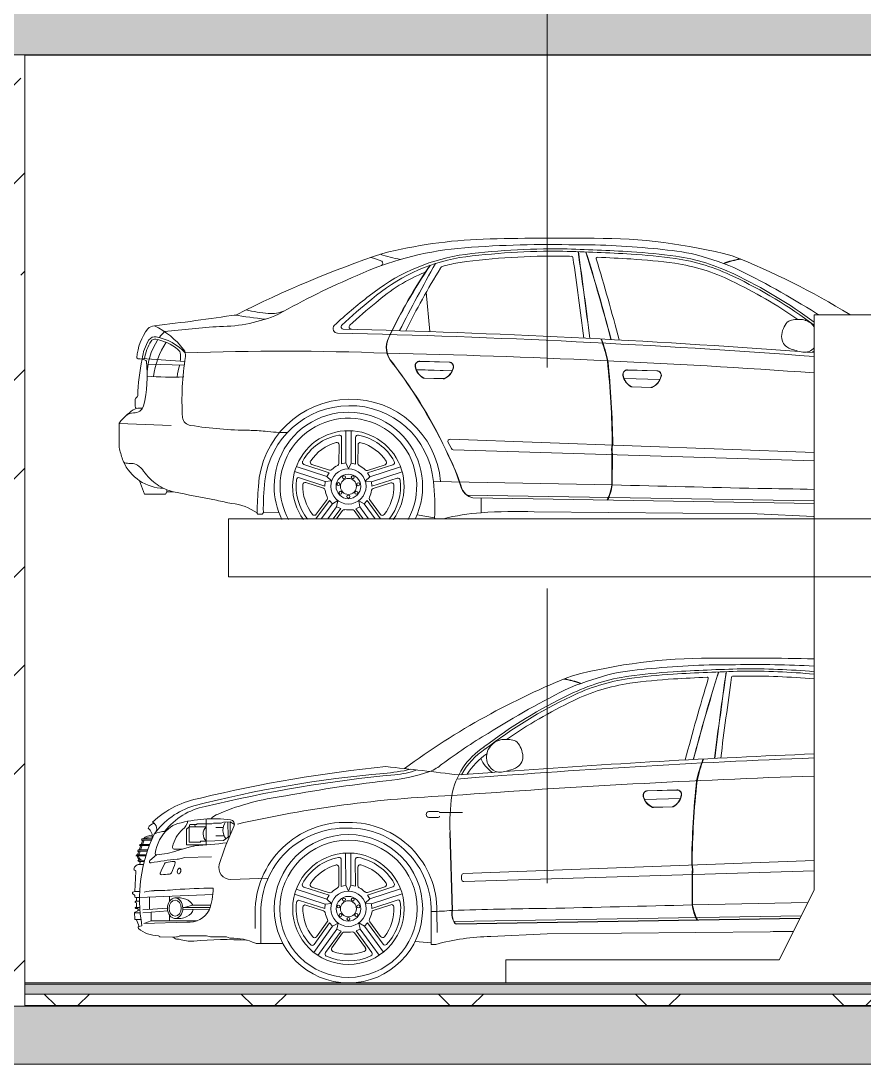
# Model space of a CAD drawing. Header units: millimetres. Extents: x -39507 to 33074, y -24219 to 30962.
# Drawn here: x 6250 to 9882, y -10700 to -6203 of the extents above; entities that cross this region are included whole.
import ezdxf

# ---------------------------------------------------------------- set-up
doc = ezdxf.new("R2010")
doc.units = ezdxf.units.MM
doc.linetypes.add('Осевые', pattern=[6350, 1270, -952.5, 3175, -952.5])
for name, color, linetype, lineweight in [('Каркас несущий', 7, 'Continuous', 9), ('Общие ребра', 7, 'Continuous', 9), ('Отделка 1 _4_-1', 7, 'Continuous', 9), ('Отделка 2 _5_-1', 7, 'Continuous', 9), ('Перекрытия', 7, 'Continuous', 9), ('Стены', 7, 'Continuous', 9), ('Структура _1_', 7, 'Continuous', 18), ('Фундамент несущей конструкции', 7, 'Continuous', 9), ('Штриховка разреза-2', 7, 'Continuous', 9)]:
    doc.layers.add(name, color=color, linetype=linetype, lineweight=lineweight)
for name, color, linetype, lineweight, true_color in [('Оси-3', 7, 'Осевые', 9, 0xaaaaaa), ('Парковка-1', 7, 'Continuous', 9, 0xaaaaaa), ('Элементы узлов-1', 7, 'Continuous', 9, 0xaaaaaa)]:
    doc.layers.add(name, color=color, linetype=linetype, lineweight=lineweight, true_color=true_color)
pattern_1 = [(45, (-2885.9, 6475), (-424.264, 424.264), [600, -100, 20, -100]), (45, (-2885.9, 6899), (-424.264, 424.264), [])]

# ---------------------------------------------------------------- blocks, each defined once
blk = doc.blocks.new('Стена наружная на отм_-10_450 - Стена наружная на отм_-10_450-507337-Разрез 2-2')
at = {"layer": 'Фундамент несущей конструкции'}
for p, q in [((5617.1, -6350), (6717.1, -6350)), ((6767.1, -6350), (13017.1, -6350))]:
    blk.add_line(p, q, dxfattribs=at)
blk = doc.blocks.new('Прк_Свб_Механизированная парковка_Параллельная - Прк_Свб_Механизированная парковка_Параллельная-V209-Разрез 2-2')
at = {"layer": 'Парковка-1'}
for p, q in [((9966.4, -7470), (9666.4, -7470)), ((9666.4, -7470), (9666.4, -9950)), ((9966.4, -7470), (9666.4, -7470)), ((9666.4, -7470), (9666.4, -8350)), ((7144.4, -8600), (7144.4, -8350)), ((7144.4, -8539.9), (7144.4, -8350)), ((9666.4, -8350), (7144.4, -8350)), ((7144.4, -8350), (9666.4, -8350)), ((7144.4, -8600), (9666.4, -8600)), ((9666.4, -8600), (9666.4, -9950)), ((9666.4, -9950), (9516.4, -10250)), ((9666.4, -9950), (9516.4, -10250)), ((9516.4, -10250), (8338.4, -10250)), ((8338.4, -10250), (8338.4, -10350)), ((9516.4, -10250), (8338.4, -10250)), ((8338.4, -10250), (8338.4, -10350)), ((8338.4, -10350), (11294.4, -10350)), ((8338.4, -10350), (11294.4, -10350))]:
    blk.add_line(p, q, dxfattribs=at)
at = {"layer": 'Элементы узлов-1'}
for p, q in [((7995.8, -7373.4), (8011.1, -7542.9)), ((9966.4, -7470), (9666.4, -7470)), ((9666.4, -7470), (9666.4, -9950)), ((9635.9, -7630.7), (9666.4, -7632.9)), ((6956, -7672.2), (6772.7, -7658.7)), ((6953.9, -7687.2), (6797.9, -7683)), ((8094.6, -7674), (7968.8, -7670.1)), ((8094.6, -7675), (7968.8, -7671.1)), ((8108, -7711.3), (7953, -7706.5)), ((8107.5, -7712.3), (7953.4, -7707.5)), ((8989.2, -7712.3), (8863.4, -7708.4)), ((8989.3, -7711.3), (8863.5, -7707.4)), ((8069.1, -7745.6), (7988.2, -7743.1)), ((8069.1, -7746.6), (7988.2, -7744.1)), ((9002.2, -7749.6), (8848, -7744.9)), ((6744.7, -7829.7), (6751.8, -7823.8)), ((8963.7, -7784), (8882.8, -7781.5)), ((8963.8, -7783), (8882.9, -7780.5)), ((6742.7, -7863.3), (6742.8, -7833.5)), ((6761.5, -7872.6), (6774.2, -7872.6)), ((6673, -8035.3), (6673.4, -7938.6)), ((6673.4, -7938.6), (6897, -7947)), ((7630.9, -8113.3), (7631.4, -7998.6)), ((7650.4, -7970.1), (7649.8, -8109.1)), ((7672.5, -8109.2), (7673, -7970.2)), ((7691.4, -8113.5), (7691.8, -7998.8)), ((7620.3, -8110.6), (7620.6, -8030.8)), ((7702, -8110.9), (7702.3, -8031.2)), ((8090.4, -8021.1), (8104.2, -8047)), ((9666.4, -8064), (8099.6, -8006.4)), ((8112.7, -8052.3), (9666.4, -8099.4)), ((8796, -8072.4), (8795.5, -8203.8)), ((8798, -8072.4), (8797.5, -8203.8)), ((7436.5, -8124.3), (7568.5, -8167.7)), ((7578.4, -8151.1), (7469.5, -8115.3)), ((7579.3, -8140.2), (7503.5, -8115.2)), ((7649.8, -8109.1), (7630.9, -8113.3)), ((7649.8, -8109.1), (7661.1, -8134.1)), ((7661.1, -8134.1), (7672.5, -8109.2)), ((7672.5, -8109.2), (7691.4, -8113.5)), ((7742.8, -8140.8), (7818.8, -8116.4)), ((7743.6, -8151.7), (7852.8, -8116.7)), ((7885.7, -8126), (7753.4, -8168.4)), ((7561.4, -8189.2), (7429.4, -8145.8)), ((7559.5, -8208.5), (7450.6, -8172.6)), ((7568.5, -8167.7), (7578.4, -8151.1)), ((7568.5, -8167.7), (7588.6, -8186.3)), ((7753.4, -8168.4), (7733.1, -8186.8)), ((7753.4, -8168.4), (7743.6, -8151.7)), ((7760.3, -8190), (7892.6, -8147.5)), ((7762, -8209.3), (7871.2, -8174.3)), ((6783.4, -8243.3), (6761.6, -8185.7)), ((6879.3, -8232.7), (6879.3, -8224.6)), ((7553.7, -8217.8), (7477.9, -8192.9)), ((7561.4, -8189.2), (7559.5, -8208.5)), ((7588.6, -8186.3), (7561.4, -8189.2)), ((7733.1, -8186.8), (7760.3, -8190)), ((7760.3, -8190), (7762, -8209.3)), ((7767.8, -8218.6), (7843.7, -8194.3)), ((8797.5, -8203.8), (8027.2, -8188.3)), ((6872.6, -8243.6), (6783.4, -8243.3)), ((6879.3, -8232.7), (6872.6, -8243.6)), ((6907.5, -8232.9), (6879.3, -8232.7)), ((7579.3, -8270.1), (7520.8, -8350)), ((7569.2, -8266), (7522, -8330.3)), ((7592, -8284.7), (7579.3, -8270.1)), ((7615.9, -8271.3), (7592, -8284.7)), ((7610.3, -8298.1), (7615.9, -8271.3)), ((7728.9, -8285.3), (7705.2, -8271.6)), ((7705.2, -8271.6), (7710.6, -8298.5)), ((7728.9, -8285.3), (7741.8, -8270.8)), ((7741.8, -8270.8), (7798.9, -8350)), ((7752, -8266.7), (7798.6, -8331.4)), ((9666.4, -8272.7), (8171.1, -8247.9)), ((9666.4, -8284.2), (8197.2, -8259.8)), ((9666.4, -8283.2), (8197.3, -8258.8)), ((8232.2, -8260.4), (8232, -8323.3)), ((7592, -8284.7), (7544.2, -8350)), ((7572.3, -8350), (7610.3, -8298.1)), ((7628, -8305.8), (7595.7, -8350)), ((7635.1, -8314.2), (7608.9, -8350)), ((7610.3, -8298.1), (7628, -8305.8)), ((7685.7, -8314.4), (7711.3, -8350)), ((7710.6, -8298.5), (7692.8, -8306.1)), ((7692.8, -8306.1), (7724.4, -8350)), ((7710.6, -8298.5), (7747.7, -8350)), ((7775.6, -8350), (7728.9, -8285.3)), ((7144.4, -8350), (7144.4, -8600)), ((11150.4, -8350), (7144.4, -8350)), ((7287, -8329.6), (7272.8, -8329.5)), ((7291, -8327.7), (7294.6, -8323.1)), ((7294.6, -8323.1), (7361.7, -8323.3)), ((8032.3, -8346.1), (7956.4, -8332.2)), ((8461.5, -8318.9), (9421.4, -8328.1)), ((9421.4, -8328.1), (9664.6, -8339.3)), ((7144.4, -8600), (11150.4, -8600)), ((8949.5, -9521.5), (9075.3, -9517.6)), ((8949.5, -9522.5), (9075.3, -9518.6)), ((8936.6, -9559.8), (9090.7, -9555)), ((8007.4, -9611), (8047.9, -9610.8)), ((8052.9, -9615.8), (8152.9, -9615.4)), ((8975, -9593.1), (9055.9, -9590.6)), ((8975, -9594.1), (9055.9, -9591.6)), ((6978.3, -9667.1), (6974.7, -9677.5)), ((7008.6, -9667), (6978.3, -9667.1)), ((7000.1, -9667), (7000.2, -9677.4)), ((7047.6, -9664.6), (7008.6, -9664.8)), ((7008.6, -9664.8), (7008.6, -9667)), ((7047.6, -9643.5), (7048, -9754.9)), ((7072.2, -9664.5), (7047.6, -9664.6)), ((7080.2, -9661), (7072.2, -9664.5)), ((7112.4, -9660.9), (7080.2, -9661)), ((7122.7, -9656.4), (7112.4, -9660.9)), ((7151, -9656.3), (7122.7, -9656.4)), ((7142.2, -9656.3), (7142.5, -9721.8)), ((7170, -9666.6), (7151, -9656.3)), ((7151, -9656.3), (7151.2, -9711.9)), ((8048, -9636.9), (8007.5, -9637.1)), ((6963.1, -9686.8), (6974.7, -9677.5)), ((6963.4, -9755.2), (6963.1, -9686.8)), ((6974.7, -9677.5), (7047.7, -9677.3)), ((6974.7, -9677.5), (6975, -9742.9)), ((7089.7, -9680.2), (7121.4, -9680.1)), ((8108.1, -10037.6), (8098.4, -9701.6)), ((8109.1, -10037.6), (8099.4, -9701.6)), ((6761.6, -9757.9), (6763.4, -9752.9)), ((6763.4, -9752.9), (6805.7, -9752.8)), ((6775.3, -9734.1), (6768.7, -9752.9)), ((6770, -9734.2), (6771.8, -9729.2)), ((6813.3, -9734), (6770, -9734.2)), ((6771.8, -9729.2), (6815.5, -9729)), ((6780.6, -9734.1), (6774, -9752.9)), ((7048, -9754.9), (6963.4, -9755.2)), ((6975, -9742.9), (7023.5, -9742.8)), ((7023.5, -9739.3), (7047.9, -9739.2)), ((7023.5, -9742.8), (7023.5, -9739.3)), ((7047.9, -9739.2), (7123.2, -9735.6)), ((7089.8, -9716.7), (7126.1, -9716.5)), ((7123.2, -9735.6), (7148.9, -9717.2)), ((6790.1, -9797.8), (6747.8, -9797.9)), ((6753.2, -9781.7), (6755, -9776.7)), ((6795.3, -9781.5), (6753.2, -9781.7)), ((6758.5, -9781.7), (6754.1, -9794.2)), ((6755, -9776.7), (6797, -9776.5)), ((6763.9, -9781.6), (6758.1, -9797.9)), ((6766.9, -9757.9), (6760.3, -9776.7)), ((6803.8, -9757.8), (6761.6, -9757.9)), ((6772.2, -9757.9), (6765.6, -9776.6)), ((6833.9, -9797.8), (6806.1, -9822.8)), ((6910.1, -9773.5), (6946.7, -9773.4)), ((6924.5, -9779.9), (6981, -9763.2)), ((7649.3, -9929.3), (7648.8, -9790.3)), ((7671.4, -9790.3), (7671.9, -9929.2)), ((6788.6, -9802.8), (6747.4, -9802.9)), ((6783.3, -9821.5), (6754.3, -9821.7)), ((6778.9, -9839), (6754.8, -9839.1)), ((6782, -9826.5), (6760.1, -9826.6)), ((6763.7, -9832.5), (6763.5, -9833.7)), ((6955.1, -9810), (7071.4, -9806.7)), ((7630.4, -9933.7), (7630, -9819)), ((7690.8, -9933.4), (7690.4, -9818.7)), ((8157.9, -9878.3), (9666.4, -9822.9)), ((6745.7, -9870.2), (6740.5, -9955.9)), ((7619.7, -9931.1), (7619.4, -9851.3)), ((7701.5, -9930.8), (7701.2, -9851)), ((8148.4, -9903), (8148.3, -9888.4)), ((9666.4, -9867.2), (8158.7, -9913)), ((9140.7, -9882.5), (9141.2, -10013.9)), ((9142.7, -9882.5), (9143.2, -10013.9)), ((7315.3, -9898), (7154.4, -9903.7)), ((7578.2, -9971.9), (7469, -9936.9)), ((7578.9, -9961), (7503, -9936.6)), ((7649.3, -9929.3), (7630.4, -9933.7)), ((7660.7, -9954.2), (7649.3, -9929.3)), ((7671.9, -9929.2), (7660.7, -9954.2)), ((7671.9, -9929.2), (7690.8, -9933.4)), ((7742.5, -9960.3), (7818.3, -9935.4)), ((7743.3, -9971.3), (7852.3, -9935.4)), ((6731.6, -9963.9), (6739.7, -9972.2)), ((6740.5, -9955.9), (6732.6, -9959)), ((6740.5, -9955.9), (6762.3, -9955.8)), ((6740.6, -9974.2), (6740.7, -9978.5)), ((6743.6, -9981.4), (6744.7, -9981.4)), ((6744.7, -9981.4), (6761.6, -9981.6)), ((7076.8, -9968.7), (6761.6, -9982)), ((6804.1, -9980.2), (6804.3, -10032.6)), ((6890.5, -9976.5), (6890.5, -9997.4)), ((7561.5, -10010.1), (7429.1, -9967.7)), ((7436, -9946.2), (7568.4, -9988.6)), ((7568.4, -9988.6), (7578.2, -9971.9)), ((7753.3, -9987.9), (7743.3, -9971.3)), ((7885.3, -9944.4), (7753.3, -9987.9)), ((7760.4, -10009.4), (7892.4, -9965.9)), ((9666.4, -9950), (9516.4, -10250)), ((6742.6, -10000.8), (6742.6, -10001.1)), ((6744.7, -10024.5), (6742.7, -10024.5)), ((6742.7, -10024.5), (6742.7, -10026)), ((6762.5, -10024.4), (6744.7, -10024.5)), ((6747.6, -9997.8), (6745.6, -9997.8)), ((6747.6, -9984.4), (6747.6, -9997.8)), ((6747.6, -9997.8), (6761.6, -9997.7)), ((6747.7, -10006), (6747.7, -10021.4)), ((6775.9, -10034.7), (6881.4, -10027.1)), ((6947.7, -10025.2), (7065.2, -10024.7)), ((6990.3, -10014.6), (7068.3, -10014.3)), ((7559.7, -10029.4), (7450.5, -9994.4)), ((7554, -10038.8), (7478, -10014.4)), ((7561.5, -10010.1), (7559.7, -10029.4)), ((7588.7, -10007), (7561.5, -10010.1)), ((7568.4, -9988.6), (7588.7, -10007)), ((7753.3, -9987.9), (7733.1, -10006.4)), ((7733.1, -10006.4), (7760.4, -10009.4)), ((7760.4, -10009.4), (7762.2, -10028.7)), ((7762.2, -10028.7), (7871.2, -9992.8)), ((7768, -10038), (7843.8, -10013)), ((9141.2, -10013.9), (9639.4, -10003.9)), ((6764.2, -10047.5), (6740.3, -10047.6)), ((6740.3, -10047.6), (6740.4, -10073.3)), ((6753.4, -10038.8), (6741.9, -10045)), ((6745.3, -10028.9), (6752.3, -10029.8)), ((6754.9, -10032.8), (6754.9, -10036.2)), ((6754.9, -10036.2), (6763.3, -10036.2)), ((6775.9, -10047.2), (6882.6, -10039.5)), ((6811.9, -10082.7), (6811.7, -10044.6)), ((6890.8, -10058.6), (6890.9, -10082.4)), ((6947.6, -10033), (7062.5, -10032.5)), ((7258.7, -10047.4), (7258.9, -10114.8)), ((7284, -10180.1), (7283.5, -10047.4)), ((8018, -10183.7), (8017.4, -10042.5)), ((8042.3, -10042.8), (8042.6, -10132.5)), ((8114.5, -10085.5), (9611.1, -10060.6)), ((8126.8, -10095.7), (9605.8, -10071.2)), ((6743.4, -10076.3), (6745.4, -10076.3)), ((6744.4, -10076.3), (6767.4, -10076.2)), ((6748.2, -10078.2), (6759.7, -10106.3)), ((6758.7, -10106.5), (6771.8, -10103.6)), ((6780.5, -10093.8), (6811.9, -10082.7)), ((6964.8, -10088.2), (6780.5, -10093.8)), ((6811.9, -10082.7), (7010.1, -10082)), ((7511.6, -10218.2), (7592.8, -10105.4)), ((7580, -10090.9), (7512.9, -10184)), ((7569.8, -10086.8), (7523.2, -10151.5)), ((7592.8, -10105.4), (7580, -10090.9)), ((7592.8, -10105.4), (7616.6, -10091.8)), ((7616.6, -10091.8), (7611.2, -10118.6)), ((7711.5, -10118.3), (7705.9, -10091.5)), ((7705.9, -10091.5), (7729.7, -10104.9)), ((7729.7, -10104.9), (7742.5, -10090.3)), ((7729.7, -10104.9), (7811.8, -10217)), ((7742.5, -10090.3), (7810.2, -10182.8)), ((7752.6, -10086.1), (7799.7, -10150.5)), ((8126.8, -10096.7), (9605.3, -10072.2)), ((6850.5, -10151.6), (6903.1, -10152.1)), ((6903.1, -10152.1), (6921.2, -10152)), ((6910.3, -10155.3), (6912.5, -10157.7)), ((6919.9, -10161), (6929.4, -10160.9)), ((6925.1, -10151.2), (6933.1, -10147.8)), ((6937, -10146.9), (7049.6, -10146.5)), ((7049.6, -10146.5), (7067.6, -10151.1)), ((7067.6, -10151.1), (7132.5, -10150.9)), ((7135.9, -10151.5), (7150.6, -10156.7)), ((7611.2, -10118.6), (7529.9, -10231.4)), ((7629, -10126.2), (7561.9, -10219.3)), ((7636.1, -10134.6), (7589.5, -10199.3)), ((7611.2, -10118.6), (7629, -10126.2)), ((7686.7, -10134.4), (7733.8, -10198.7)), ((7711.5, -10118.3), (7693.7, -10126)), ((7693.7, -10126), (7761.5, -10218.5)), ((7793.6, -10230.4), (7711.5, -10118.3)), ((8517.4, -10138.2), (8274.2, -10149.5)), ((9477.2, -10129.1), (8517.4, -10138.2)), ((7378.3, -10179.7), (7265.1, -10180.1)), ((7948, -10171.3), (8018, -10176.8)), ((8037.2, -10183.7), (8018, -10183.7)), ((9516.4, -10250), (8338.4, -10250)), ((8338.4, -10250), (8338.4, -10350)), ((7641.8, -10350), (7668.7, -10350)), ((8338.4, -10350), (11294.4, -10350))]:
    blk.add_line(p, q, dxfattribs=at)
for centre, radius in [((7660.8, -8210), 76), ((7660.8, -8210), 53.1), ((7660.8, -8210), 34.5), ((7641.9, -8170.5), 6.42), ((7679.9, -8170.6), 6.42), ((7618.1, -8200.1), 6.42), ((7703.5, -8200.4), 6.42), ((7626.4, -8237.2), 6.42), ((7660.6, -8253.8), 6.42), ((7694.9, -8237.5), 6.42), ((7661, -10030.2), 319.8), ((7661, -10030.2), 295.9), ((7661, -10030.2), 240.1), ((7661, -10030.2), 76), ((7661, -10030.2), 53.1), ((7618.2, -10020.6), 6.42), ((7661, -10030.2), 34.5), ((7641.8, -9990.8), 6.42), ((7679.8, -9990.6), 6.42), ((7703.7, -10020.3), 6.42), ((7626.8, -10057.6), 6.42), ((7661.2, -10074), 6.42), ((7695.3, -10057.4), 6.42)]:
    blk.add_circle(centre, radius, dxfattribs=at)
for centre, radius, start, end in [((8320.6, -9241.6), 2099, 92.1582, 104.1138), ((8568.7, -19325.8), 12186.1, 89.28871, 91.5384), ((8727.7, -9457.7), 2317.1, 75.3613, 90.1898), ((8269.2, -8557.5), 1380.3, 95.7117, 114.4068), ((8520.6, -11725.6), 4558.1, 88.872, 94.8926), ((8551.7, -10294.9), 3108.9, 89.3918, 97.6584), ((8373.4, -15645.6), 8462, 86.5712, 88.56908), ((8635.4, -10629.6), 3461.4, 84.403, 90.4141), ((8801.8, -9137.6), 1960.4, 80.1519, 84.9916), ((9278.1, -11591.7), 4625.3, 108.5225, 116.9837), ((8282.7, -8050.1), 848.9, 99.8604, 128.8215), ((7718.8, -7410.6), 191.1, 63.4274, 78.34), ((8271.7, -7989.6), 777.1, 99.8418, 130.9646), ((7996.7, -6609.3), 632.4, 251.6712, 259.8128), ((8551.7, -10294.9), 3098.7, 89.3932, 97.6554), ((8551.7, -10294.9), 3077.8, 89.396, 97.6487), ((8373.4, -15645.6), 8430.9, 88.30274, 88.56756), ((8373.4, -15645.6), 8451.8, 86.57136, 88.56858), ((8622.9, -7223.3), 5, 7.9631, 88.3027), ((-20445.5, -11289.6), 29356.5, 7.27738, 7.96315), ((-20419.8, -11289.7), 29356.5, 7.275, 8.01126), ((-20419.8, -11289.7), 29357.5, 7.275, 8.01126), ((1022.1, -9603.6), 8029.3, 14.61775, 17.42027), ((1022.1, -9603.6), 8030.3, 14.61775, 17.42027), ((8732.8, -7227.3), 5, 87.555, 196.9956), ((631.7, -9703.4), 8466, 14.53356, 16.99562), ((8373.4, -15645.6), 8430.9, 86.57169, 87.55501), ((8697.5, -10014.4), 2790.5, 82.4061, 86.3014), ((8697.5, -10014.4), 2811.3, 82.4033, 86.3024), ((8697.5, -10014.4), 2821.5, 82.402, 86.3029), ((8945.6, -8069.6), 850.9, 63.9734, 81.652), ((8945.6, -8069.6), 861.1, 63.9767, 81.6565), ((8784, -8605.6), 1443.3, 68.1429, 75.8373), ((9396.1, -7554.6), 328.6, 98.4667, 111.4073), ((9396.1, -7554.6), 326.9, 97.9597, 111.0677), ((8146.4, -10178.8), 3184.5, 58.2986, 68.5048), ((7798.2, -7248.6), 10.7, 294.8404, 55.7436), ((9800.7, -8484.3), 2169, 145.5393, 155.0124), ((9800.7, -8484.3), 2168, 145.5393, 155.0124), ((15398.9, -11367.6), 8436.5, 150.77838, 153.00918), ((10953.2, -9050.9), 3400, 148.4061, 153.6086), ((8074.1, -7280.1), 20, 105.5026, 148.4061), ((8265.4, -7969.8), 735.7, 99.6573, 105.5026), ((8945.6, -8069.6), 830, 63.9665, 81.6427), ((7594.7, -10779.3), 3914.6, 57.8721, 63.8284), ((9020.3, -10408.1), 3376.8, 113.0366, 119.4637), ((8265.4, -7969.8), 735.7, 111.7803, 131.4563), ((8434.8, -9160.9), 2034.9, 55.1776, 64.5297), ((8434.8, -9160.9), 2055.8, 53.1728, 64.5269), ((8434.8, -9160.9), 2066, 53.3787, 64.5255), ((8928.8, -8933.7), 1942.9, 127.3314, 133.1467), ((9070.1, -9050.7), 2103.9, 128.4367, 133.1097), ((9104.9, -9051.4), 2103.9, 129.0881, 133.1097), ((7368.6, -6849.8), 617.4, 256.1274, 265.0776), ((7328.4, -7325.7), 139.8, 264.7892, 294.2245), ((8322.7, -9704.4), 2617.6, 58.6158, 58.8555), ((5957.5, 312.5), 7877.8, 276.32633, 278.9236), ((7105.9, -6884.9), 635.8, 270.0065, 293.487), ((7882.6, -2613.5), 4910.2, 261.6412, 263.2189), ((6977.4, -7669.4), 227.7, 142.4627, 176.4251), ((6831.2, -7567), 50, 96.5392, 133.4114), ((6664, -7844.2), 364.6, 38.0067, 63.7051), ((7059.5, -7727.3), 265.3, 135.897, 143.1996), ((7468.7, -12710.3), 5202.4, 93.998, 96.6197), ((7615, -7529.5), 20, 137.8992, 268.6911), ((6714.8, -46927.2), 39388, 85.70228, 88.69112), ((7639.2, -7522), 10, 133.5923, 268.579), ((6629.6, -48221.4), 40701.9, 85.80934, 88.57896), ((7674, -7522.7), 10, 133.5923, 268.579), ((6972, -7686.1), 201.2, 147.7042, 172.9415), ((6972, -7686.1), 190.8, 147.7042, 171.9792), ((7060, -7727.5), 265.8, 145.6217, 181.6287), ((6827.3, -7594.7), 30, 79.1223, 147.7042), ((6827.3, -7594.7), 19.6, 79.1223, 147.7042), ((7163.5, -7779.5), 344.9, 146.4759, 172.8924), ((6791.5, -7786.9), 215.2, 51.0293, 79.4047), ((6789.1, -7793.3), 232.2, 43.1743, 79.1223), ((7918.7, -7612.1), 94.8, 152.2845, 223.2315), ((7918.7, -7612.1), 93.8, 152.2845, 223.2315), ((8129, -7806.3), 661.6, 11.9977, 20.4202), ((8129, -7806.3), 663.6, 11.9977, 20.4202), ((6907.9, -7642.9), 30, 4.0315, 51.0293), ((6818.9, -7649.2), 119.3, 349.6176, 4.0315), ((6919.8, -7644.3), 40, 350.7366, 38.0067), ((7375.5, -19629.7), 12002.6, 87.85433, 91.99092), ((6979.6, -45987.5), 38361.2, 85.98361, 88.73739), ((9584.5, -7520.6), 133.5, 303.2297, 308.2323), ((6755.1, -7655.5), 5, 176.4251, 274.6925), ((7678.7, -7848.6), 925.5, 168.3325, 178.2373), ((6760.6, -7722.6), 62.4, 63.6427, 94.6925), ((6229.9, -7731), 564.4, 346.4287, 6.1277), ((6786.1, -7671.2), 5, 6.1277, 63.6427), ((7103.7, -7750.1), 180, 159.3705, 176.3478), ((8111.1, -7838.6), 1167.1, 170.7366, 183.627), ((6204.1, -8944.2), 2076.9, 24.5974, 37.5972), ((6204.1, -8944.2), 2077.9, 24.5978, 37.5972), ((7968.2, -7690.1), 20, 88.2298, 188.791), ((7968.2, -7690.1), 19, 88.2298, 188.791), ((8094, -7694), 20, 346.6464, 88.2298), ((8094, -7694), 19, 346.6464, 88.2298), ((5168.1, -8062.6), 3629.4, 0.5305, 6.2311), ((5168.1, -8062.6), 3631.4, 0.5305, 6.2311), ((8015.9, -7682.7), 68.2, 188.791, 241.975), ((8015.9, -7682.7), 67.2, 188.791, 241.975), ((8047.1, -7682.8), 67.2, 292.539, 346.6464), ((8047.1, -7682.8), 68.2, 292.539, 346.6464), ((8862.9, -7727.4), 20, 88.2298, 188.791), ((8910.5, -7720.1), 68.2, 188.791, 241.975), ((8862.9, -7727.4), 19, 88.2298, 188.791), ((8910.5, -7720.1), 67.2, 188.791, 241.975), ((8988.7, -7731.3), 19, 346.6464, 88.2298), ((8988.7, -7731.3), 20, 346.6464, 88.2298), ((6895.2, -6441.2), 1297.8, 265.5416, 272.4953), ((7988.5, -7734.1), 10, 241.975, 268.2298), ((7988.5, -7734.1), 9, 241.975, 268.2298), ((8069.4, -7736.6), 9, 268.2298, 292.539), ((8069.4, -7736.6), 10, 268.2298, 292.539), ((8941.7, -7720.2), 67.2, 292.539, 346.6464), ((8941.7, -7720.2), 68.2, 292.539, 346.6464), ((6748.7, -7819.9), 5, 309.2694, 358.2373), ((8883.2, -7771.5), 10, 241.975, 268.2298), ((8883.2, -7771.5), 9, 241.975, 268.2298), ((8964, -7774), 10, 268.2298, 292.539), ((8964, -7774), 9, 268.2298, 292.539), ((6737, -7849.7), 43.7, 268.5499, 341.7534), ((6747.7, -7863.3), 5, 179.7805, 189.6626), ((6747.8, -7833.5), 5, 129.2694, 179.7805), ((6766, -7860.2), 23.6, 189.6626, 217.4971), ((7670.9, -8232.6), 398.5, 91.2507, 176.7528), ((7665.2, -8229.5), 367.1, 90.4848, 173.1279), ((7669.5, -8221.5), 359.2, 5.2982, 91.187), ((7671.1, -8222.2), 388.1, 4.9172, 91.3087), ((6863.6, -8081.3), 238.8, 122.7895, 142.3854), ((6734.6, -7943.4), 50, 88.5499, 133.0847), ((6761.3, -7922.6), 50, 89.7805, 122.7895), ((6986, -7907.2), 40, 187.5282, 264.6369), ((7660.8, -8210), 319.8, 333.8982, 179.7805), ((6678.4, -7938.6), 5, 142.3854, 179.7805), ((7245.1, -6333.7), 1634.6, 260.7487, 269.6189), ((7660.8, -8210), 294.2, 331.1039, 179.7805), ((7221.8, -8735), 766.8, 83.9409, 89.073), ((7405.6, -7003), 974.9, 263.9409, 269.5473), ((7660.8, -8210), 240.1, 323.6058, 179.7805), ((7660.8, -8210), 225.1, 100.5528, 151.0082), ((7621.4, -7998.5), 10, 359.7805, 100.5528), ((7701.8, -7998.8), 10, 79.0082, 179.7805), ((7660.8, -8210), 225.1, 28.5528, 79.0082), ((6723, -8035.5), 50, 179.7805, 194.7781), ((7329.1, -7875.6), 676.8, 194.7781, 199.3384), ((7660.8, -8210), 196.1, 105.6399, 145.9211), ((7610.6, -8030.8), 10, 359.7805, 105.6399), ((7712.3, -8031.2), 10, 73.9211, 179.7805), ((7660.8, -8210), 196.1, 33.6399, 73.9211), ((8099.2, -8016.4), 10, 87.8937, 208.0341), ((8113, -8042.3), 10, 208.0341, 268.262), ((8905.2, -8054.1), 110.6, 167.2119, 189.2482), ((8905.2, -8054.1), 108.6, 167.2119, 189.2482), ((8794.4, -8029), 5, 347.2119, 0.5305), ((7224.5, -8507.9), 968, 17.9298, 26.2574), ((7224.5, -8507.9), 969, 17.9298, 26.2565), ((8793, -8072.4), 5, 359.7204, 9.2482), ((6703.5, -8096.5), 13.4, 193.5787, 266.9623), ((6871.4, -8021.9), 197.2, 203.9041, 268.4034), ((6739.8, -7411.7), 699.3, 266.9623, 268.9453), ((6726.1, -8160.8), 50, 58.2984, 88.9453), ((6709.1, -8188.3), 82.3, 31.9512, 58.2984), ((7472.6, -8105.8), 10, 151.0082, 251.7805), ((7506.6, -8105.7), 10, 145.9211, 251.7805), ((7582.4, -8130.7), 10, 251.7805, 314.6502), ((7660.8, -8210), 101.5, 116.9108, 134.6502), ((7610.3, -8110.6), 10, 296.9108, 359.7805), ((7712, -8111), 10, 179.7805, 242.6502), ((7660.8, -8210), 101.5, 44.9108, 62.6502), ((7739.8, -8131.3), 10, 224.9108, 287.7805), ((7815.7, -8106.9), 10, 287.7805, 33.6399), ((7849.7, -8107.2), 10, 287.7805, 28.5528), ((6989.7, -7990.1), 261.4, 216.2667, 234.2488), ((7660.8, -8210), 225.1, 172.5528, 218.7927), ((7447.5, -8182.1), 10, 71.7805, 172.5528), ((7660.8, -8210), 225.1, 321.1829, 7.0082), ((7874.3, -8183.8), 10, 7.0082, 107.7805), ((6946.6, -8046.2), 190.7, 234.8987, 258.1546), ((9189.8, -8354.7), 1922.2, 175.6839, 179.0968), ((8393.9, -8303.3), 1099.5, 173.8516, 181.0314), ((7660.8, -8210), 319.8, 179.7805, 206.3416), ((7660.8, -8210), 294.2, 179.7805, 208.8965), ((7660.8, -8210), 240.1, 179.7805, 216.375), ((7660.8, -8210), 196.1, 177.6399, 217.9211), ((7474.8, -8202.4), 10, 71.7805, 177.6399), ((7550.6, -8227.3), 10, 8.9108, 71.7805), ((7660.8, -8210), 101.5, 188.9108, 206.6502), ((7660.8, -8210), 101.5, 332.9108, 350.6502), ((7770.8, -8228.1), 10, 107.7805, 170.6502), ((7660.8, -8210), 196.1, 321.6399, 1.9211), ((7846.8, -8203.8), 10, 1.9211, 107.7805), ((6864.9, -8305), 1168.1, 357.9485, 5.7348), ((8212.2, -8192.3), 69.1, 194.7912, 257.4669), ((8212.2, -8192.3), 68.1, 194.7912, 257.4669), ((8581.1, -8171.5), 216.7, 333.4116, 351.5167), ((8581.1, -8171.5), 218.7, 333.4116, 351.5167), ((3378.8, -243143.2), 235001.9, 88.525896, 88.67878), ((9329.7, -22639), 14420.2, 88.66213, 89.62423), ((8806.1, 819.7), 9249.5, 258.15459, 259.32775), ((7455.2, -6689.4), 1621.4, 257.0981, 259.4554), ((7561.1, -8260), 10, 323.7805, 26.6502), ((7760.1, -8260.8), 10, 152.9108, 215.7805), ((7135.5, -8510.6), 228.4, 54.6097, 84.227), ((7643.2, -8320.2), 10, 80.9108, 143.7805), ((7660.8, -8210), 101.5, 260.9108, 278.6502), ((7677.5, -8320.3), 10, 35.7805, 98.6502), ((8395.1, -10870.3), 2552.2, 88.5076, 93.6481), ((7272.8, -8324.5), 5, 179.0968, 269.7805), ((7287, -8324.6), 5, 269.7805, 321.4326), ((7514, -8324.4), 10, 217.9211, 323.7805), ((7806.7, -8325.5), 10, 215.7805, 321.6399), ((8037.3, -8347), 5, 177.9485, 217.6112), ((8293.8, -9209.8), 888.7, 93.9446, 104.5364), ((9211.1, -11267.8), 2317.1, 89.8102, 104.6387), ((9303.4, -12439.7), 3461.4, 89.5859, 95.597), ((9370, -21135.9), 12186.1, 88.60657, 90.71129), ((9418.1, -13535.7), 4558.1, 86.8768, 91.128), ((9792.4, -11989), 3184.5, 111.4952, 126.4083), ((8993.1, -9879.7), 861.1, 98.3435, 116.0233), ((9154.8, -10415.7), 1443.3, 104.1627, 111.8571), ((8993.1, -9879.7), 850.9, 98.348, 116.0266), ((9136.9, -10947.7), 1960.4, 95.0084, 99.8481), ((9241.2, -11824.5), 2821.5, 93.6971, 97.598), ((9241.2, -11824.5), 2811.3, 93.6976, 97.5967), ((9565.4, -17455.7), 8462, 91.43092, 93.4288), ((9565.4, -17455.7), 8451.8, 91.43142, 93.42864), ((9565.4, -17455.7), 8430.9, 92.44499, 93.42831), ((16916.6, -11413.7), 8030.3, 162.57973, 165.38225), ((16916.6, -11413.7), 8029.3, 162.57973, 165.38225), ((9205.9, -9037.4), 5, 343.0044, 92.445), ((38358.6, -13099.8), 29357.5, 171.98874, 172.725), ((38358.6, -13099.8), 29356.5, 171.98874, 172.725), ((38384.3, -13099.7), 29356.5, 172.03685, 172.72262), ((9315.8, -9033.5), 5, 91.6973, 172.0369), ((9565.4, -17455.7), 8430.9, 91.43244, 91.69726), ((9387.1, -12105), 3108.9, 84.8422, 90.6082), ((9387.1, -12105), 3098.7, 84.8251, 90.6068), ((9387.1, -12105), 3077.8, 84.79, 90.604), ((10344, -12589.4), 3914.6, 116.1716, 122.1279), ((8542.7, -9364.8), 326.9, 68.9323, 82.0403), ((8542.7, -9364.8), 328.6, 68.5927, 81.5333), ((8993.1, -9879.7), 830, 98.3573, 116.0335), ((9241.2, -11824.5), 2790.5, 93.6986, 97.5939), ((17307, -11513.5), 8466, 163.00438, 165.46644), ((9503.9, -10971.1), 2066, 115.4745, 127.5478), ((9503.9, -10971.1), 2055.8, 115.4731, 127.5478), ((9503.9, -10971.1), 2034.9, 115.4703, 124.8224), ((9616, -11514.6), 2617.6, 121.1445, 126.3775), ((8420.5, -9600.8), 320.2, 123.2655, 169.5346), ((8420.5, -9600.8), 310, 123.2655, 151.4316), ((11223.9, -48737.3), 39388, 92.26653, 94.50863), ((8433.8, -9616.9), 310, 124.7837, 147.5837), ((8354.2, -9330.8), 133.5, 202.7469, 236.7703), ((11309.1, -50031.6), 40701.9, 92.3133, 94.19066), ((9809.8, -9616.5), 663.6, 159.5798, 168.0023), ((9809.8, -9616.5), 661.6, 159.5798, 168.0023), ((8418.9, -15350.4), 5962.7, 95.74068, 103.52661), ((7748.5, -8649.5), 800.2, 274.6254, 283.0487), ((6084.6, -25986.6), 16659.9, 82.92644, 84.01239), ((7764.3, -8739.4), 741.8, 274.6073, 289.4982), ((7825.2, -9061.5), 393.1, 275.2546, 289.4432), ((7944.8, -9270.8), 180.7, 291.7757, 311.0541), ((11309.1, -50031.6), 40701.9, 94.23579, 94.47108), ((8229.5, -14337.5), 4908.1, 94.8685, 104.5662), ((8401.4, -15199.3), 5771.8, 95.37104, 103.60953), ((8655.1, -16554.4), 7124.4, 96.70069, 100.4542), ((10959.1, -47797.6), 38361.2, 91.93141, 94.26591), ((12770.6, -9872.7), 3631.4, 173.7689, 179.4695), ((12770.6, -9872.7), 3629.4, 173.7689, 179.4695), ((8950.1, -9541.5), 20, 91.7702, 193.3536), ((8950.1, -9541.5), 19, 91.7702, 193.3536), ((9075.9, -9537.6), 20, 351.209, 91.7702), ((9075.9, -9537.6), 19, 351.209, 91.7702), ((7098.5, -9958.8), 412.5, 100.3678, 132.9774), ((7506, -10565.3), 1027, 98.0339, 113.6844), ((8314.8, -14654.5), 5116.1, 92.3433, 102.7858), ((9063.5, -9665.6), 965.7, 172.6813, 182.1341), ((8997, -9530.3), 68.2, 193.3536, 247.461), ((8997, -9530.3), 67.2, 193.3536, 247.461), ((9028.2, -9530.2), 67.2, 298.025, 351.209), ((9028.2, -9530.2), 68.2, 298.025, 351.209), ((7088.5, -9898.6), 325.2, 106.682, 144.1528), ((7099.4, -9874.4), 290.2, 101.134, 142.0345), ((8008.9, -9624), 13.1, 96.4258, 264.0132), ((8047.9, -9615.8), 5, 0.2195, 90.2195), ((8974.7, -9584.1), 10, 247.461, 271.7702), ((8974.7, -9584.1), 9, 247.461, 271.7702), ((9055.6, -9581.6), 9, 271.7702, 298.025), ((9055.6, -9581.6), 10, 271.7702, 298.025), ((6827.5, -9695.1), 31.9, 92.3572, 156.6416), ((6804.5, -9685.1), 30.8, 311.4127, 65.517), ((6952.7, -9759.5), 100, 105.0344, 132.2246), ((7081.3, -10238.1), 595.5, 83.1436, 105.0344), ((6893.4, -9628.8), 80.2, 311.7943, 342.3945), ((7118.5, -9683.6), 64, 113.0703, 140.1857), ((7178.5, -9691.2), 58.2, 143.2389, 219.4742), ((7150, -9666.7), 20, 334.2256, 83.1436), ((7647.3, -10046.6), 388.6, 88.0502, 180.1141), ((7663.5, -10037), 378.8, 359.1198, 90.6275), ((8048, -9631.9), 5, 270.2195, 0.2195), ((7413.1, -9988.6), 651.6, 154.5158, 190.1694), ((6767.7, -9720.2), 48.6, 349.5146, 51.0492), ((6866.3, -9784.5), 86.8, 85.5453, 118.4668), ((7005.4, -9817.5), 178.3, 132.2246, 171.8068), ((7496.4, -9977.6), 686.3, 155.7605, 155.9412), ((7039.9, -9792.8), 139.7, 131.7943, 167.6246), ((7080, -9708.1), 44.7, 136.3173, 224.1217), ((8135.1, -10142.3), 1074, 154.2256, 163.626), ((7647.3, -10046.6), 363.8, 88.0502, 180.1141), ((7663.5, -10037), 354, 359.1198, 90.6275), ((6808, -9753), 37.9, 77.7391, 140.9527), ((6808, -9753), 32.9, 75.5252, 133.4054), ((8393.9, -23910.1), 14219, 95.07279, 95.62768), ((6775.5, -9803.1), 28.2, 169.492, 179.7212), ((6775.5, -9803.1), 23.2, 157.9645, 167.1406), ((6833.8, -9792.8), 5, 171.8068, 273.4966), ((6813.2, -9454.4), 344, 273.4966, 288.8807), ((6912.2, -9764.8), 9.01, 167.6246, 256.0634), ((7009.4, -9859.1), 100, 95.6277, 106.4524), ((6764.9, -9866.1), 28.9, 100.8002, 165.8159), ((6775.5, -9803.1), 23.2, 179.6137, 233.1243), ((6775.5, -9803.1), 28.2, 221.2227, 239.6769), ((6778.2, -9802.2), 20.8, 182.0444, 248.5052), ((6758.6, -9832.9), 5, 280.8002, 350.6413), ((6758.8, -9831.7), 5, 350.6413, 59.6769), ((6810, -9827.1), 5.81, 132.0038, 276.6147), ((6998.6, -10766.5), 952.3, 94.5444, 101.3771), ((7290.6, -10059.2), 476.4, 152.121, 157.4992), ((6878.3, -9841.1), 10, 100.0256, 152.121), ((7003.2, -10547.4), 727.3, 97.4217, 100.0256), ((6681.8, -9770.9), 240.9, 334.2776, 345.2097), ((6909.9, -9831.2), 5, 345.2097, 97.4217), ((6916.2, -9730.4), 87, 274.5444, 290.5725), ((6957.3, -9839.8), 29.8, 94.2265, 110.5725), ((7152.7, -9853.7), 50, 163.626, 272.0177), ((7661, -10030.2), 225.1, 100.9918, 151.4472), ((7661, -10030.2), 196.1, 106.0789, 146.3601), ((7609.4, -9851.3), 10, 0.2195, 106.0789), ((7620, -9819), 10, 0.2195, 100.9918), ((7700.4, -9818.7), 10, 79.4472, 180.2195), ((7711.2, -9851), 10, 74.3601, 180.2195), ((7661, -10030.2), 225.1, 28.9918, 79.4472), ((7661, -10030.2), 196.1, 34.0789, 74.3601), ((9144.4, -9839.1), 5, 179.4695, 192.7881), ((9033.6, -9864.3), 108.6, 350.7518, 12.7881), ((9033.6, -9864.3), 110.6, 350.7518, 12.7881), ((6743.6, -9858.6), 6.71, 184.2229, 255.562), ((6740.7, -9869.9), 5, 356.5308, 75.562), ((6855.1, -9878.7), 5, 157.4992, 274.884), ((6992.4, -11486.5), 1608.6, 93.6352, 94.884), ((6889.8, -9871.1), 10, 273.6352, 334.2776), ((8158.3, -9888.3), 10, 92.1063, 180.2195), ((9145.7, -9882.5), 5, 170.7518, 180.2796), ((7472, -9927.4), 10, 151.4472, 252.2195), ((7506, -9927.1), 10, 146.3601, 252.2195), ((7609.7, -9931.1), 10, 297.3498, 0.2195), ((7711.5, -9930.7), 10, 180.2195, 243.0892), ((7815.1, -9925.9), 10, 288.2195, 34.0789), ((7849.2, -9925.9), 10, 288.2195, 28.9918), ((8158.4, -9903), 10, 180.2195, 271.738), ((6733.7, -9961.8), 3, 111.4373, 224.3344), ((6737.6, -9974.3), 3, 1.8959, 44.3344), ((6743.7, -9978.4), 3, 181.8959, 268.1755), ((6744.6, -9984.4), 3, 0.2195, 88.1755), ((6825.1, -10111.9), 159.5, 90.2195, 106.139), ((6813.3, -8748.1), 1204.3, 270.5296, 274.9172), ((7086.6, -12169.5), 2228, 90.2195, 94.3763), ((6814.3, -9943.4), 263.7, 339.2478, 0.3936), ((7582, -9951.4), 10, 252.2195, 315.0892), ((7661, -10030.2), 101.5, 117.3498, 135.0892), ((7661, -10030.2), 101.5, 45.3498, 63.0892), ((7739.4, -9950.8), 10, 225.3498, 288.2195), ((6745.6, -10000.8), 3, 90.2195, 180.2195), ((6744.6, -10001.1), 2, 180.2195, 270.2195), ((6745.7, -10026), 3, 180.2195, 263.1652), ((6744.7, -10006.1), 3, 0.2195, 90.2195), ((6744.7, -10021.5), 3, 270.2195, 0.2195), ((6929.4, -9860.4), 165.8, 276.3448, 291.5647), ((7661, -10030.2), 225.1, 172.9918, 223.4472), ((7447.5, -10003.9), 10, 72.2195, 172.9918), ((7661, -10030.2), 196.1, 178.0789, 218.3601), ((7475, -10023.9), 10, 72.2195, 178.0789), ((7661, -10030.2), 196.1, 322.0789, 2.3601), ((7661, -10030.2), 225.1, 316.9918, 7.4472), ((7846.9, -10022.5), 10, 2.3601, 108.2195), ((7874.3, -10002.3), 10, 7.4472, 108.2195), ((14559.9, -244953.3), 235001.9, 91.32122, 91.474104), ((9357.6, -9981.7), 218.7, 188.4833, 206.5884), ((9357.6, -9981.7), 216.7, 188.4833, 206.5884), ((6743.3, -10047.6), 3, 118.2037, 180.2195), ((6751.9, -10032.8), 3, 0.2195, 83.1652), ((6751.9, -10036.2), 3, 298.2037, 0.2195), ((6974.4, -9990.5), 98.1, 264.385, 331.87), ((7550.9, -10048.3), 10, 9.3498, 72.2195), ((7661, -10030.2), 101.5, 189.3498, 207.0892), ((7661, -10030.2), 101.5, 333.3498, 351.0892), ((7771.2, -10047.5), 10, 108.2195, 171.0892), ((7979.7, -8484.1), 1558.8, 271.3881, 274.7264), ((8181.2, -10052.2), 74.6, 168.6924, 212.3173), ((8181.2, -10052.2), 73.6, 168.6924, 212.3173), ((8609, -24449.1), 14420.2, 90.37577, 91.9907), ((6743.4, -10073.3), 3, 180.2195, 270.2195), ((6745.4, -10079.3), 3, 22.2999, 90.2195), ((6759.8, -10111.4), 5, 102.6339, 229.6625), ((6842.7, -10013.8), 133.1, 229.6625, 269.2579), ((7561.7, -10081), 10, 324.2195, 27.0892), ((7760.7, -10080.2), 10, 153.3498, 216.2195), ((8126.7, -10086.7), 10, 212.3173, 270.9517), ((8126.7, -10086.7), 9, 212.3173, 270.9517), ((6841, -10152.1), 5.28, 34.5057, 89.9345), ((6851.7, -10142.4), 9.29, 226.7273, 262.612), ((6903, -10162.1), 10, 42.5971, 89.4289), ((6919.9, -10151), 10, 222.5971, 270.2195), ((6921.1, -10142), 10, 270.2195, 293.3647), ((6929.4, -10170.9), 10, 71.4508, 90.2195), ((6985.2, -10004.5), 165.6, 251.4508, 273.4594), ((6937.1, -10156.9), 10, 90.2195, 113.3647), ((7132.5, -10160.9), 10, 70.4639, 90.2195), ((7154, -10147.3), 10, 250.4639, 271.9185), ((7162.1, -10389.4), 232.3, 64.8352, 91.9185), ((7515.1, -10145.7), 10, 218.3601, 324.2195), ((7644.2, -10140.4), 10, 81.3498, 144.2195), ((7661, -10030.2), 101.5, 261.3498, 279.0892), ((7678.6, -10140.3), 10, 36.2195, 99.0892), ((7807.8, -10144.6), 10, 216.2195, 322.0789), ((8295.5, -11135.1), 985.8, 91.2421, 105.1895), ((9543.7, -12680.4), 2552.2, 89.2513, 91.4924), ((7135.3, -11645.6), 1482.4, 86.5278, 95.4213), ((7265.1, -10170.1), 10, 244.8352, 270.2195), ((7504.8, -10178.1), 10, 223.4472, 324.2195), ((7597.6, -10205.1), 10, 144.2195, 250.0789), ((7725.7, -10204.7), 10, 290.3601, 36.2195), ((7818.3, -10176.9), 10, 216.2195, 316.9918), ((7570, -10225.1), 10, 144.2195, 244.9918), ((7661, -10030.2), 225.1, 244.9918, 295.4472), ((7661, -10030.2), 196.1, 250.0789, 290.3601), ((7753.4, -10224.4), 10, 295.4472, 36.2195)]:
    blk.add_arc(centre, radius, start, end, dxfattribs=at)
for centre, major_axis, ratio in [((6931.6, -9867.9), (2.8, 12.2), 0.578435), ((6914.6, -10027.9), (-0.2, 44), 0.754102), ((6914.6, -10027.9), (-0.1, 34.8), 0.747903)]:
    blk.add_ellipse(centre, major_axis=major_axis, ratio=ratio, dxfattribs=at)
for start_param, end_param in [(0.28382, 1.757865), (4.4818, 6.156586)]:
    blk.add_ellipse((6926.2, -10027.9), major_axis=(67, 0.8), ratio=0.670423, start_param=start_param, end_param=end_param, dxfattribs=at)
for points, knots in [([(9616.5, -7491.3), (9605.5, -7490), (9585.8, -7490.4), (9553.8, -7494.9), (9529.8, -7531.4), (9520.1, -7577.9), (9551.7, -7615.3), (9574.9, -7621.1), (9589.7, -7624.9), (9589.8, -7624.9)], [0, 0, 0, 0, 33.237458, 60.058775, 91.00207, 157.10459, 184.561699, 228.267172, 228.491614, 228.491614, 228.491614, 228.491614]), ([(9665.8, -7520.2), (9662.1, -7515.7), (9651.5, -7504.8), (9644.7, -7499.7), (9627, -7493.4), (9616.5, -7491.3)], [408.87973, 408.87973, 408.87973, 408.87973, 425.726782, 454.511213, 456.983228, 456.983228, 456.983228, 456.983228]), ([(9589.8, -7624.9), (9608.6, -7629.7), (9637.8, -7637), (9660.7, -7619.6), (9666.7, -7612.5)], [228.491614, 228.491614, 228.491614, 228.491614, 283.821681, 310.668423, 310.668423, 310.668423, 310.668423]), ([(8348.9, -9435), (8330.2, -9439.8), (8294.9, -9448.7), (8259.4, -9411.6), (8253.4, -9374.4), (8261.2, -9342.4), (8285, -9316.6), (8294.1, -9309.8), (8311.7, -9303.6), (8322.3, -9301.4)], [228.491614, 228.491614, 228.491614, 228.491614, 283.821681, 327.637044, 363.628281, 393.1214, 425.726782, 454.511213, 456.983228, 456.983228, 456.983228, 456.983228]), ([(8322.3, -9301.4), (8333.3, -9300.1), (8353, -9300.5), (8384.9, -9305), (8408.9, -9341.5), (8418.6, -9388.1), (8387.1, -9425.4), (8363.9, -9431.3), (8349, -9435), (8348.9, -9435)], [0, 0, 0, 0, 33.237458, 60.058775, 91.00207, 157.10459, 184.561699, 228.267172, 228.491614, 228.491614, 228.491614, 228.491614])]:
    blk.add_open_spline(points, degree=3, knots=knots, dxfattribs=at)

msp = doc.modelspace()

# ---------------------------------------------------------------- hatches: boundary and pattern name
at = {"layer": 'Штриховка разреза-2'}
h = msp.add_hatch(dxfattribs=at)
h.set_pattern_fill('FP_2', color=256, style=0, pattern_type=2)
h.set_pattern_definition(pattern_1)
h.paths.add_polyline_path([(-12289, -6350), (19717.1, -6350), (19717.1, -6100), (-31682.9, -6100), (-31682.9, -6350), (-13332.9, -6350)], flags=0)
h.paths.add_polyline_path([(25717.1, -6350), (25717.1, -6100), (25417.1, -6100), (25417.1, -6350), (25702.9, -6350)], flags=0)
h = msp.add_hatch(dxfattribs=at)
h.set_pattern_fill('FP_2', color=256, style=0, pattern_type=2)
h.set_pattern_definition(pattern_1)
h.paths.add_polyline_path([(6267.1, -10450), (6267.1, -6350), (5967.1, -6350), (5967.1, -10450)], flags=0)
h = msp.add_hatch(dxfattribs=at)
h.set_pattern_fill('FP_3', color=256, style=0, pattern_type=2)
h.set_pattern_definition([(0, (-2885.9, 6475), (812.8, 203.2), [67.056, -542.544, 67.056, -542.544, -3251.2]), (0, (-2885.9, 6475), (812.8, 203.2), [-1219.2, 67.056, -1152.144, 67.056, -542.544, -1422.4]), (0, (-2885.9, 6475), (812.8, 203.2), [-3048, 67.056, -339.344, 67.056, -948.944]), (120, (-2581.1, 6576.6), (-582.3764, 602.3054), [67.056, -542.544, 67.056, -3793.744]), (120, (-2581.1, 6576.6), (-582.3764, 602.3054), [-676.656, -542.544, 67.056, -1152.144, -2032]), (120, (-2581.1, 6576.6), (-582.3764, 602.3054), [-2438.4, 67.056, -542.544, 67.056, -1355.344]), (120, (-2581.1, 6576.6), (-582.3764, 602.3054), [-3115.056, -339.344, 67.056, -948.944]), (240, (-2479.5, 6983), (-230.4236, -805.5054), [67.056, -542.544, 67.056, -542.544, -3251.2]), (240, (-2479.5, 6983), (-230.4236, -805.5054), [-1219.2, 67.056, -1152.144, 67.056, -542.544, -1422.4]), (240, (-2479.5, 6983), (-230.4236, -805.5054), [-3048, 67.056, -339.344, 67.056, -948.944])])
h.paths.add_polyline_path([(-12289, -10398), (5967.1, -10398), (5967.1, -10355), (-13332.9, -10355), (-13332.9, -10398)], flags=0)
h.paths.add_polyline_path([(-28166.1, -10398), (-14232.9, -10398), (-14232.9, -10355), (-29112.9, -10355), (-29112.9, -10398)], flags=0)
h.paths.add_polyline_path([(19517.1, -10398), (19517.1, -10355), (6267.1, -10355), (6267.1, -10398), (19465.4, -10398)], flags=0)
h = msp.add_hatch(dxfattribs=at)
h.set_pattern_fill('FP_11', color=256, style=0, pattern_type=2)
h.set_pattern_definition([(45, (-2885.9, 6475), (-424.264, 424.264), []), (135, (-2885.9, 6475), (-424.264, -424.264), [])])
h.paths.add_polyline_path([(-12289, -10448), (5967.1, -10448), (5967.1, -10398), (-13332.9, -10398), (-13332.9, -10448)], flags=0)
h.paths.add_polyline_path([(-28166.1, -10448), (-14232.9, -10448), (-14232.9, -10398), (-29112.9, -10398), (-29112.9, -10448)], flags=0)
h.paths.add_polyline_path([(19465.4, -10448), (19517.1, -10448), (19517.1, -10398), (6267.1, -10398), (6267.1, -10448), (17197.2, -10448)], flags=0)
h = msp.add_hatch(dxfattribs=at)
h.set_pattern_fill('FP_2', color=256, style=0, pattern_type=2)
h.set_pattern_definition(pattern_1)
h.paths.add_polyline_path([(-13332.9, -10700), (19717.1, -10700), (19717.1, -10450), (-13632.9, -10450), (-13632.9, -10700)], flags=0)
h.paths.add_polyline_path([(-31284.9, -10700), (-14232.9, -10700), (-14232.9, -10450), (-31297.3, -10450), (-31297.3, -10700)], flags=0)

# ---------------------------------------------------------------- linework, layer by layer
at = {"layer": 'Каркас несущий'}
for p, q in [((-15732.9, -10700), (7617.1, -10700)), ((7617.1, -10700), (8367.1, -10700))]:
    msp.add_line(p, q, dxfattribs=at)
at = {"layer": 'Общие ребра'}
for p, q in [((19517.1, -10355), (6267.1, -10355)), ((19517.1, -10448), (6267.1, -10448)), ((5967.1, -10700), (6267.1, -10700))]:
    msp.add_line(p, q, dxfattribs=at)
at = {"layer": 'Оси-3'}
msp.add_line((8517.1, -22619.5), (8517.1, 29000), dxfattribs=at)
at = {"layer": 'Отделка 1 _4_-1'}
for p, q in [((19517.1, -10350), (6267.1, -10350)), ((6267.1, -10350), (6267.1, -10355))]:
    msp.add_line(p, q, dxfattribs=at)
at = {"layer": 'Отделка 2 _5_-1'}
msp.add_line((6267.1, -10355), (6267.1, -10398), dxfattribs=at)
at = {"layer": 'Перекрытия'}
for p, q in [((8367.1, -6350), (-15732.9, -6350)), ((8367.1, -6350), (6667.1, -6350)), ((8367.1, -6350), (6667.1, -6350)), ((8367.1, -6350), (6667.1, -6350)), ((7017.1, -6350), (6767.1, -6350)), ((8417.1, -6350), (7017.1, -6350)), ((11667.1, -6350), (8667.1, -6350)), ((11666.8, -6350), (8667.1, -6350)), ((6267.1, -10350), (6947.1, -10350)), ((6267.1, -10350), (11017.1, -10350)), ((6547.1, -10350), (8667.1, -10350)), ((6947.1, -10350), (8367.1, -10350)), ((7767.1, -10350), (8367.1, -10350)), ((7767.1, -10350), (8367.1, -10350)), ((8367.1, -10350), (8867.1, -10350)), ((8667.1, -10350), (11917.1, -10350)), ((8867.1, -10350), (9767.1, -10350)), ((9767.1, -10350), (11867.1, -10350)), ((6947.1, -10450), (-16032.9, -10450)), ((11017.1, -10450), (5967.1, -10450)), ((8667.1, -10450), (6547.1, -10450)), ((6667.1, -10450), (8367.1, -10450)), ((6667.1, -10450), (8367.1, -10450)), ((8367.1, -10450), (6947.1, -10450)), ((7767.1, -10450), (8367.1, -10450)), ((7767.1, -10450), (8367.1, -10450)), ((8367.1, -10450), (7767.1, -10450)), ((8367.1, -10450), (7767.1, -10450)), ((8867.1, -10450), (8367.1, -10450)), ((8667.1, -10450), (11667.1, -10450)), ((8667.1, -10450), (11667.1, -10450)), ((11917.1, -10450), (8667.1, -10450)), ((9767.1, -10450), (8867.1, -10450)), ((11867.1, -10450), (9767.1, -10450)), ((8367.1, -10700), (6667.1, -10700)), ((8367.1, -10700), (6667.1, -10700)), ((8367.1, -10700), (7617.1, -10700)), ((8367.1, -10700), (7767.1, -10700)), ((8367.1, -10700), (7767.1, -10700)), ((11667.1, -10700), (8667.1, -10700)), ((11667.1, -10700), (8667.1, -10700))]:
    msp.add_line(p, q, dxfattribs=at)
at = {"layer": 'Стены'}
for p, q in [((7617.1, -6351), (6267.1, -6351)), ((11917.1, -6351), (6269.1, -6351)), ((8367.1, -6351), (7617.1, -6351)), ((11015.1, -6351), (8367.1, -6351)), ((6267.1, -10350), (11015.1, -10350)), ((6269.1, -10350), (11917.1, -10350))]:
    msp.add_line(p, q, dxfattribs=at)
at = {"layer": 'Структура _1_'}
for p, q in [((6267.1, -6350), (19517.1, -6350)), ((6267.1, -10450), (6267.1, -6350)), ((6267.1, -10398), (6267.1, -10448)), ((19517.1, -10398), (6267.1, -10398)), ((6267.1, -10448), (6267.1, -10450)), ((19517.1, -10450), (6267.1, -10450)), ((6267.1, -10450), (19517.1, -10450)), ((6267.1, -10700), (17817.1, -10700))]:
    msp.add_line(p, q, dxfattribs=at)

# ---------------------------------------------------------------- block references
at = {"layer": 'Парковка-1'}
msp.add_blockref('Прк_Свб_Механизированная парковка_Параллельная - Прк_Свб_Механизированная парковка_Параллельная-V209-Разрез 2-2', (0, 0), dxfattribs=at)
at = {"layer": 'Фундамент несущей конструкции'}
msp.add_blockref('Стена наружная на отм_-10_450 - Стена наружная на отм_-10_450-507337-Разрез 2-2', (0, 0), dxfattribs=at)

doc.saveas('drawing.dxf')
